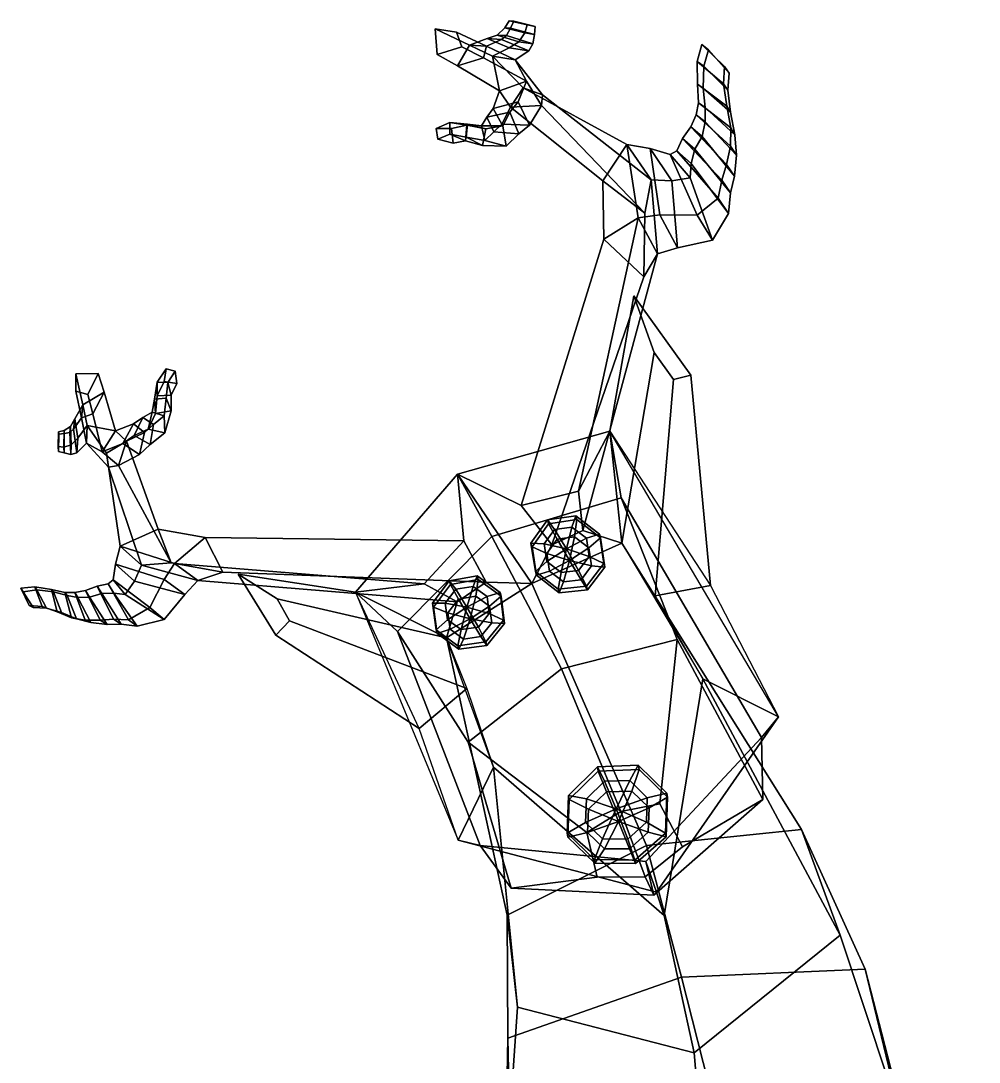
# Model space of a CAD drawing. Extents: x -146 to 85, y -151 to 362.
# Drawn here: x -146.1 to 56, y 142.6 to 362.1 of the extents above; entities that cross this region are included whole.
import ezdxf

# ---------------------------------------------------------------- set-up
doc = ezdxf.new("R2010")
doc.units = 0

msp = doc.modelspace()

# ---------------------------------------------------------------- linework, layer by layer
for points in [[(-58.753429, 360.377319, 188.786789), (-54.259315, 359.73761, 187.409576), (-53.090824, 356.629395, 186.562424), (-58.351311, 355.006836, 188.129883)], [(-51.512978, 356.996826, 191.706528), (-58.753429, 360.377319, 188.786789), (-58.351311, 355.006836, 188.129883), (-54.05513, 352.575745, 189.809189)], [(-51.512978, 356.996826, 191.706528), (-47.892139, 356.780396, 189.3423), (-54.259315, 359.73761, 187.409576), (-58.753429, 360.377319, 188.786789)], [(-41.076202, 357.672119, 188.326797), (-39.864307, 359.592834, 183.99826), (-44.075817, 360.594727, 184.296799), (-45.657494, 359.044189, 187.971283)], [(-45.657494, 359.044189, 187.971283), (-44.075817, 360.594727, 184.296799), (-42.8204, 360.533508, 181.669006), (-43.680008, 358.976746, 185.297485)], [(-39.864307, 359.592834, 183.99826), (-39.358036, 361.225708, 180.136917), (-43.15699, 362.096313, 180.527557), (-44.075817, 360.594727, 184.296799)], [(-44.075817, 360.594727, 184.296799), (-43.15699, 362.096313, 180.527557), (-42.127785, 362.031982, 178.12973), (-42.8204, 360.533508, 181.669006)], [(-43.680008, 358.976746, 185.297485), (-42.8204, 360.533508, 181.669006), (-37.819279, 359.238525, 180.924835), (-38.154991, 357.233643, 185.285004)], [(-37.630943, 360.904419, 177.317078), (-42.127785, 362.031982, 178.12973), (-43.15699, 362.096313, 180.527557), (-39.358036, 361.225708, 180.136917)], [(-42.8204, 360.533508, 181.669006), (-42.127785, 362.031982, 178.12973), (-37.630943, 360.904419, 177.317078), (-37.819279, 359.238525, 180.924835)], [(-37.819279, 359.238525, 180.924835), (-37.630943, 360.904419, 177.317078), (-39.358036, 361.225708, 180.136917), (-39.864307, 359.592834, 183.99826)], [(-47.892139, 356.780396, 189.3423), (-48.519798, 354.275024, 187.775192), (-53.090824, 356.629395, 186.562424), (-54.259315, 359.73761, 187.409576)], [(-46.675453, 354.657654, 193.675095), (-43.104279, 356.392883, 190.751938), (-47.753292, 358.352051, 189.360855), (-51.512978, 356.996826, 191.706528)], [(-51.512978, 356.996826, 191.706528), (-47.753292, 358.352051, 189.360855), (-44.761536, 358.191101, 186.944061), (-47.892139, 356.780396, 189.3423)], [(-47.892139, 356.780396, 189.3423), (-44.761536, 358.191101, 186.944061), (-39.018436, 355.740051, 188.139114), (-41.845974, 353.863281, 191.195816)], [(-43.104279, 356.392883, 190.751938), (-41.076202, 357.672119, 188.326797), (-45.657494, 359.044189, 187.971283), (-47.753292, 358.352051, 189.360855)], [(-47.753292, 358.352051, 189.360855), (-45.657494, 359.044189, 187.971283), (-43.680008, 358.976746, 185.297485), (-44.761536, 358.191101, 186.944061)], [(-44.761536, 358.191101, 186.944061), (-43.680008, 358.976746, 185.297485), (-38.154991, 357.233643, 185.285004), (-39.018436, 355.740051, 188.139114)], [(-38.154991, 357.233643, 185.285004), (-37.819279, 359.238525, 180.924835), (-39.864307, 359.592834, 183.99826), (-41.076202, 357.672119, 188.326797)], [(-54.05513, 352.575745, 189.809189), (-58.351311, 355.006836, 188.129883), (-53.090824, 356.629395, 186.562424), (-48.519798, 354.275024, 187.775192)], [(-45.154415, 347.35199, 193.341263), (-46.675453, 354.657654, 193.675095), (-51.512978, 356.996826, 191.706528), (-54.05513, 352.575745, 189.809189)], [(-39.451782, 349.408447, 190.216309), (-48.519798, 354.275024, 187.775192), (-47.892139, 356.780396, 189.3423), (-41.845974, 353.863281, 191.195816)], [(-41.845974, 353.863281, 191.195816), (-39.018436, 355.740051, 188.139114), (-43.104279, 356.392883, 190.751938), (-46.675453, 354.657654, 193.675095)], [(-39.018436, 355.740051, 188.139114), (-38.154991, 357.233643, 185.285004), (-41.076202, 357.672119, 188.326797), (-43.104279, 356.392883, 190.751938)], [(2.051944, 348.831665, 181.90683), (2.297008, 352.468384, 179.404465), (-2.521312, 357.085083, 180.180939), (-3.462646, 353.544617, 183.08255)], [(-3.462646, 353.544617, 183.08255), (-2.521312, 357.085083, 180.180939), (-1.108081, 355.966736, 177.560257), (-2.094137, 352.516235, 180.109451)], [(2.297008, 352.468384, 179.404465), (3.297513, 351.08551, 176.474365), (-1.108081, 355.966736, 177.560257), (-2.521312, 357.085083, 180.180939)], [(-2.094137, 352.516235, 180.109451), (-1.108081, 355.966736, 177.560257), (3.297513, 351.08551, 176.474365), (2.96597, 347.473633, 178.611069)], [(-45.154415, 347.35199, 193.341263), (-54.05513, 352.575745, 189.809189), (-48.519798, 354.275024, 187.775192), (-39.451782, 349.408447, 190.216309)], [(-40.185581, 347.947754, 196.483414), (-46.675453, 354.657654, 193.675095), (-45.154415, 347.35199, 193.341263), (-42.844975, 343.923096, 194.881989)], [(-40.185581, 347.947754, 196.483414), (-36.1152, 346.500916, 193.005798), (-41.845974, 353.863281, 191.195816), (-46.675453, 354.657654, 193.675095)], [(-36.1152, 346.500916, 193.005798), (-36.297306, 344.221436, 191.334229), (-39.451782, 349.408447, 190.216309), (-41.845974, 353.863281, 191.195816)], [(2.804453, 344.124451, 184.755478), (2.051944, 348.831665, 181.90683), (-3.462646, 353.544617, 183.08255), (-3.442036, 348.772827, 186.486435)], [(-3.442036, 348.772827, 186.486435), (-3.462646, 353.544617, 183.08255), (-2.094137, 352.516235, 180.109451), (-2.214602, 347.892029, 183.117935)], [(-2.214602, 347.892029, 183.117935), (-2.094137, 352.516235, 180.109451), (2.96597, 347.473633, 178.611069), (3.538504, 342.831238, 181.055969)], [(2.96597, 347.473633, 178.611069), (3.297513, 351.08551, 176.474365), (2.297008, 352.468384, 179.404465), (2.051944, 348.831665, 181.90683)], [(-39.451782, 349.408447, 190.216309), (-41.227592, 345.010071, 188.326279), (-46.530586, 343.606567, 191.210632), (-45.154415, 347.35199, 193.341263)], [(-36.297306, 344.221436, 191.334229), (-38.812744, 340.100037, 189.097778), (-41.227592, 345.010071, 188.326279), (-39.451782, 349.408447, 190.216309)], [(-45.154415, 347.35199, 193.341263), (-46.530586, 343.606567, 191.210632), (-44.703247, 340.283752, 192.426682), (-42.844975, 343.923096, 194.881989)], [(-18.324289, 335.997925, 204.207184), (-40.185581, 347.947754, 196.483414), (-42.844975, 343.923096, 194.881989), (-23.349712, 328.335571, 204.889893)], [(-13.2068, 328.551819, 199.381699), (-36.1152, 346.500916, 193.005798), (-40.185581, 347.947754, 196.483414), (-18.324289, 335.997925, 204.207184)], [(3.643595, 339.537598, 187.514908), (2.804453, 344.124451, 184.755478), (-3.442036, 348.772827, 186.486435), (-3.189515, 344.841553, 189.312637)], [(-3.189515, 344.841553, 189.312637), (-3.442036, 348.772827, 186.486435), (-2.214602, 347.892029, 183.117935), (-1.77725, 343.802551, 185.589447)], [(-1.77725, 343.802551, 185.589447), (-2.214602, 347.892029, 183.117935), (3.538504, 342.831238, 181.055969), (4.498789, 338.049011, 183.419708)], [(3.538504, 342.831238, 181.055969), (2.96597, 347.473633, 178.611069), (2.051944, 348.831665, 181.90683), (2.804453, 344.124451, 184.755478)], [(-41.227592, 345.010071, 188.326279), (-43.019558, 342.815857, 187.158447), (-47.868279, 341.809204, 189.805145), (-46.530586, 343.606567, 191.210632)], [(-38.812744, 340.100037, 189.097778), (-41.110645, 338.289368, 187.710632), (-43.019558, 342.815857, 187.158447), (-41.227592, 345.010071, 188.326279)], [(-13.2068, 328.551819, 199.381699), (-14.503282, 321.558472, 198.149521), (-36.297306, 344.221436, 191.334229), (-36.1152, 346.500916, 193.005798)], [(3.567569, 335.69342, 190.153503), (3.643595, 339.537598, 187.514908), (-3.189515, 344.841553, 189.312637), (-3.684568, 342.261963, 191.57196)], [(-3.684568, 342.261963, 191.57196), (-3.189515, 344.841553, 189.312637), (-1.77725, 343.802551, 185.589447), (-1.804368, 340.784912, 187.535507)], [(-43.019558, 342.815857, 187.158447), (-44.467308, 339.955688, 185.8806), (-48.957981, 339.953979, 188.509689), (-47.868279, 341.809204, 189.805145)], [(-46.530586, 343.606567, 191.210632), (-47.868279, 341.809204, 189.805145), (-46.385674, 338.700317, 190.795181), (-44.703247, 340.283752, 192.426682)], [(-42.844975, 343.923096, 194.881989), (-44.703247, 340.283752, 192.426682), (-38.812744, 340.100037, 189.097778), (-36.297306, 344.221436, 191.334229)], [(-41.110645, 338.289368, 187.710632), (-43.763309, 335.688965, 185.885666), (-44.467308, 339.955688, 185.8806), (-43.019558, 342.815857, 187.158447)], [(-14.503282, 321.558472, 198.149521), (-23.349712, 328.335571, 204.889893), (-42.844975, 343.923096, 194.881989), (-36.297306, 344.221436, 191.334229)], [(-1.804368, 340.784912, 187.535507), (-1.77725, 343.802551, 185.589447), (4.498789, 338.049011, 183.419708), (4.805845, 333.767151, 185.672821)], [(4.498789, 338.049011, 183.419708), (3.538504, 342.831238, 181.055969), (2.804453, 344.124451, 184.755478), (3.643595, 339.537598, 187.514908)], [(-52.083439, 340.136353, 183.201675), (-55.300743, 339.378906, 181.789474), (-58.553284, 339.4198, 183.742355), (-55.625977, 340.686646, 185.576721)], [(-55.625977, 340.686646, 185.576721), (-58.553284, 339.4198, 183.742355), (-58.147491, 337.177429, 184.064056), (-55.629585, 338.181702, 185.735229)], [(-51.895329, 340.280579, 187.188553), (-55.625977, 340.686646, 185.576721), (-55.629585, 338.181702, 185.735229), (-52.209888, 337.552246, 187.259949)], [(-48.061203, 339.355347, 184.409775), (-52.083439, 340.136353, 183.201675), (-55.625977, 340.686646, 185.576721), (-51.895329, 340.280579, 187.188553)], [(-48.957981, 339.953979, 188.509689), (-51.895329, 340.280579, 187.188553), (-52.209888, 337.552246, 187.259949), (-48.274303, 336.872498, 189.029114)], [(-44.467308, 339.955688, 185.8806), (-48.061203, 339.355347, 184.409775), (-51.895329, 340.280579, 187.188553), (-48.957981, 339.953979, 188.509689)], [(-47.868279, 341.809204, 189.805145), (-48.957981, 339.953979, 188.509689), (-48.274303, 336.872498, 189.029114), (-46.385674, 338.700317, 190.795181)], [(-44.703247, 340.283752, 192.426682), (-46.385674, 338.700317, 190.795181), (-41.110645, 338.289368, 187.710632), (-38.812744, 340.100037, 189.097778)], [(2.723635, 331.802856, 193.136307), (3.567569, 335.69342, 190.153503), (-3.684568, 342.261963, 191.57196), (-4.795274, 339.74585, 194.059921)], [(-4.795274, 339.74585, 194.059921), (-3.684568, 342.261963, 191.57196), (-1.804368, 340.784912, 187.535507), (-2.40207, 337.726807, 189.720627)], [(-2.40207, 337.726807, 189.720627), (-1.804368, 340.784912, 187.535507), (4.805845, 333.767151, 185.672821), (4.38562, 329.339966, 188.267502)], [(-54.923641, 336.309326, 181.718262), (-58.147491, 337.177429, 184.064056), (-58.553284, 339.4198, 183.742355), (-55.300743, 339.378906, 181.789474)], [(-55.629585, 338.181702, 185.735229), (-58.147491, 337.177429, 184.064056), (-54.923641, 336.309326, 181.718262), (-52.329674, 336.827942, 182.875259)], [(-52.209888, 337.552246, 187.259949), (-55.629585, 338.181702, 185.735229), (-52.329674, 336.827942, 182.875259), (-48.775028, 335.832092, 183.923996)], [(-52.329674, 336.827942, 182.875259), (-54.923641, 336.309326, 181.718262), (-55.300743, 339.378906, 181.789474), (-52.083439, 340.136353, 183.201675)], [(-48.775028, 335.832092, 183.923996), (-52.329674, 336.827942, 182.875259), (-52.083439, 340.136353, 183.201675), (-48.061203, 339.355347, 184.409775)], [(-43.763309, 335.688965, 185.885666), (-48.775028, 335.832092, 183.923996), (-48.061203, 339.355347, 184.409775), (-44.467308, 339.955688, 185.8806)], [(-46.385674, 338.700317, 190.795181), (-48.274303, 336.872498, 189.029114), (-43.763309, 335.688965, 185.885666), (-41.110645, 338.289368, 187.710632)], [(1.697081, 328.539734, 195.796906), (2.723635, 331.802856, 193.136307), (-4.795274, 339.74585, 194.059921), (-6.584122, 337.297607, 196.797821)], [(-6.584122, 337.297607, 196.797821), (-4.795274, 339.74585, 194.059921), (-2.40207, 337.726807, 189.720627), (-3.946732, 335.078857, 191.984039)], [(4.805845, 333.767151, 185.672821), (4.498789, 338.049011, 183.419708), (3.643595, 339.537598, 187.514908), (3.567569, 335.69342, 190.153503)], [(-48.274303, 336.872498, 189.029114), (-52.209888, 337.552246, 187.259949), (-48.775028, 335.832092, 183.923996), (-43.763309, 335.688965, 185.885666)], [(-15.934669, 320.547913, 208.120804), (-18.324289, 335.997925, 204.207184), (-23.349712, 328.335571, 204.889893), (-23.160431, 316.099792, 208.158539)], [(-15.934669, 320.547913, 208.120804), (-11.326653, 321.213989, 205.891953), (-13.408345, 335.211914, 202.351334), (-18.324289, 335.997925, 204.207184)], [(-18.324289, 335.997925, 204.207184), (-13.408345, 335.211914, 202.351334), (-8.820746, 328.393005, 198.015793), (-13.2068, 328.551819, 199.381699)], [(0.977397, 324.706299, 198.746704), (1.697081, 328.539734, 195.796906), (-6.584122, 337.297607, 196.797821), (-7.804605, 334.722839, 199.476074)], [(-7.804605, 334.722839, 199.476074), (-6.584122, 337.297607, 196.797821), (-3.946732, 335.078857, 191.984039), (-4.739759, 332.050415, 194.228485)], [(-3.946732, 335.078857, 191.984039), (-2.40207, 337.726807, 189.720627), (4.38562, 329.339966, 188.267502), (3.515107, 325.818665, 190.396896)], [(-11.326653, 321.213989, 205.891953), (-3.496062, 321.103638, 202.977921), (-9.169906, 333.921387, 201.086609), (-13.408345, 335.211914, 202.351334)], [(-13.408345, 335.211914, 202.351334), (-9.169906, 333.921387, 201.086609), (-4.967085, 328.997009, 196.287186), (-8.820746, 328.393005, 198.015793)], [(-3.496062, 321.103638, 202.977921), (0.977397, 324.706299, 198.746704), (-7.804605, 334.722839, 199.476074), (-9.169906, 333.921387, 201.086609)], [(-9.169906, 333.921387, 201.086609), (-7.804605, 334.722839, 199.476074), (-4.739759, 332.050415, 194.228485), (-4.967085, 328.997009, 196.287186)], [(-4.739759, 332.050415, 194.228485), (-3.946732, 335.078857, 191.984039), (3.515107, 325.818665, 190.396896), (3.118198, 321.500549, 192.829254)], [(4.38562, 329.339966, 188.267502), (4.805845, 333.767151, 185.672821), (3.567569, 335.69342, 190.153503), (2.723635, 331.802856, 193.136307)], [(-4.967085, 328.997009, 196.287186), (-4.739759, 332.050415, 194.228485), (3.118198, 321.500549, 192.829254), (-0.270664, 315.875671, 197.256897)], [(3.515107, 325.818665, 190.396896), (4.38562, 329.339966, 188.267502), (2.723635, 331.802856, 193.136307), (1.697081, 328.539734, 195.796906)], [(-23.160431, 316.099792, 208.158539), (-23.349712, 328.335571, 204.889893), (-14.503282, 321.558472, 198.149521), (-14.733232, 308.099854, 200.120728)], [(-11.874831, 312.947937, 202.030716), (-14.733232, 308.099854, 200.120728), (-14.503282, 321.558472, 198.149521), (-13.2068, 328.551819, 199.381699)], [(-13.2068, 328.551819, 199.381699), (-8.820746, 328.393005, 198.015793), (-7.660872, 314.259583, 200.408295), (-11.874831, 312.947937, 202.030716)], [(-8.820746, 328.393005, 198.015793), (-4.967085, 328.997009, 196.287186), (-0.270664, 315.875671, 197.256897), (-7.660872, 314.259583, 200.408295)], [(3.118198, 321.500549, 192.829254), (3.515107, 325.818665, 190.396896), (1.697081, 328.539734, 195.796906), (0.977397, 324.706299, 198.746704)], [(-0.270664, 315.875671, 197.256897), (3.118198, 321.500549, 192.829254), (0.977397, 324.706299, 198.746704), (-3.496062, 321.103638, 202.977921)], [(-40.580685, 259.92804, 216.165573), (-28.521362, 262.979736, 216.046921), (-15.934669, 320.547913, 208.120804), (-23.160431, 316.099792, 208.158539)], [(-28.521362, 262.979736, 216.046921), (-27.575193, 254.646088, 207.232361), (-11.874831, 312.947937, 202.030716), (-15.934669, 320.547913, 208.120804)], [(-11.874831, 312.947937, 202.030716), (-7.660872, 314.259583, 200.408295), (-11.326653, 321.213989, 205.891953), (-15.934669, 320.547913, 208.120804)], [(-7.660872, 314.259583, 200.408295), (-0.270664, 315.875671, 197.256897), (-3.496062, 321.103638, 202.977921), (-11.326653, 321.213989, 205.891953)], [(-40.580685, 259.92804, 216.165573), (-23.160431, 316.099792, 208.158539), (-14.733232, 308.099854, 200.120728), (-34.13266, 251.625793, 204.075195)], [(-27.575193, 254.646088, 207.232361), (-34.13266, 251.625793, 204.075195), (-14.733232, 308.099854, 200.120728), (-11.874831, 312.947937, 202.030716)], [(-12.557991, 292.178345, 206.888062), (-19.398018, 252.011414, 204.103531), (-21.926697, 275.631592, 227.583847), (-16.855055, 304.117737, 214.262054)], [(-4.84438, 287.406128, 210.836777), (-16.855055, 304.117737, 214.262054), (-21.926697, 275.631592, 227.583847), (-0.636211, 243.085388, 221.993317)], [(-16.855055, 304.117737, 214.262054), (-4.84438, 287.406128, 210.836777), (-8.485946, 286.46405, 205.762619), (-12.557991, 292.178345, 206.888062)], [(-8.485946, 286.46405, 205.762619), (-12.32049, 240.928955, 202.372116), (-19.398018, 252.011414, 204.103531), (-12.557991, 292.178345, 206.888062)], [(-134.504166, 287.723083, 179.834961), (-129.795456, 287.778259, 179.973022), (-131.978912, 283.339966, 177.761963), (-134.547852, 284.063477, 178.215927)], [(-133.034637, 281.157471, 182.589813), (-134.504166, 287.723083, 179.834961), (-134.547852, 284.063477, 178.215927), (-133.34613, 278.404846, 180.029129)], [(-133.034637, 281.157471, 182.589813), (-128.552612, 283.844971, 181.602737), (-129.795456, 287.778259, 179.973022), (-134.504166, 287.723083, 179.834961)], [(-128.552612, 283.844971, 181.602737), (-130.925873, 279.278625, 178.919815), (-131.978912, 283.339966, 177.761963), (-129.795456, 287.778259, 179.973022)], [(-117.413567, 283.076599, 176.68869), (-117.373398, 285.91571, 179.244537), (-115.49614, 288.754883, 177.869995), (-115.927711, 286.103271, 175.677658)], [(-117.373398, 285.91571, 179.244537), (-115.15377, 285.832153, 179.725555), (-113.591187, 288.278625, 178.437424), (-115.49614, 288.754883, 177.869995)], [(-113.261421, 285.658936, 175.965332), (-115.927711, 286.103271, 175.677658), (-115.49614, 288.754883, 177.869995), (-113.591187, 288.278625, 178.437424)], [(-115.15377, 285.832153, 179.725555), (-114.398659, 283.217957, 176.812485), (-113.261421, 285.658936, 175.965332), (-113.591187, 288.278625, 178.437424)], [(-117.747765, 279.343567, 177.639694), (-117.937492, 282.374939, 180.557755), (-117.373398, 285.91571, 179.244537), (-117.413567, 283.076599, 176.68869)], [(-117.937492, 282.374939, 180.557755), (-115.460983, 282.562195, 181.007141), (-115.15377, 285.832153, 179.725555), (-117.373398, 285.91571, 179.244537)], [(-114.398659, 283.217957, 176.812485), (-117.413567, 283.076599, 176.68869), (-115.927711, 286.103271, 175.677658), (-113.261421, 285.658936, 175.965332)], [(-115.460983, 282.562195, 181.007141), (-114.438423, 279.886841, 177.668747), (-114.398659, 283.217957, 176.812485), (-115.15377, 285.832153, 179.725555)], [(-4.84438, 287.406128, 210.836777), (-0.636211, 243.085388, 221.993317), (-12.32049, 240.928955, 202.372116), (-8.485946, 286.46405, 205.762619)], [(-133.34613, 278.404846, 180.029129), (-134.547852, 284.063477, 178.215927), (-131.978912, 283.339966, 177.761963), (-130.925873, 279.278625, 178.919815)], [(-126.141045, 275.680481, 185.070847), (-128.552612, 283.844971, 181.602737), (-133.034637, 281.157471, 182.589813), (-132.133179, 276.780029, 184.469467)], [(-126.141045, 275.680481, 185.070847), (-129.00589, 271.222595, 181.294876), (-130.925873, 279.278625, 178.919815), (-128.552612, 283.844971, 181.602737)], [(-114.438423, 279.886841, 177.668747), (-117.747765, 279.343567, 177.639694), (-117.413567, 283.076599, 176.68869), (-114.398659, 283.217957, 176.812485)], [(-133.034637, 281.157471, 182.589813), (-133.34613, 278.404846, 180.029129), (-135.006302, 276.027283, 177.239136), (-134.726379, 278.21051, 179.801544)], [(-132.133179, 276.780029, 184.469467), (-133.034637, 281.157471, 182.589813), (-134.726379, 278.21051, 179.801544), (-134.142868, 274.100647, 181.088989)], [(-119.270355, 276.025635, 178.71405), (-118.420387, 279.598022, 181.649979), (-117.937492, 282.374939, 180.557755), (-117.747765, 279.343567, 177.639694)], [(-118.420387, 279.598022, 181.649979), (-115.918732, 278.824219, 182.499741), (-115.460983, 282.562195, 181.007141), (-117.937492, 282.374939, 180.557755)], [(-115.918732, 278.824219, 182.499741), (-115.738976, 275.229431, 179.20549), (-114.438423, 279.886841, 177.668747), (-115.460983, 282.562195, 181.007141)], [(-129.00589, 271.222595, 181.294876), (-132.306854, 273.043274, 181.796417), (-133.34613, 278.404846, 180.029129), (-130.925873, 279.278625, 178.919815)], [(-122.215599, 274.673157, 179.476563), (-120.406807, 278.507324, 182.584732), (-118.420387, 279.598022, 181.649979), (-119.270355, 276.025635, 178.71405)], [(-120.406807, 278.507324, 182.584732), (-118.123756, 276.998047, 183.841537), (-115.918732, 278.824219, 182.499741), (-118.420387, 279.598022, 181.649979)], [(-115.738976, 275.229431, 179.20549), (-119.270355, 276.025635, 178.71405), (-117.747765, 279.343567, 177.639694), (-114.438423, 279.886841, 177.668747)], [(-118.123756, 276.998047, 183.841537), (-118.842567, 272.808289, 180.458328), (-115.738976, 275.229431, 179.20549), (-115.918732, 278.824219, 182.499741)], [(-135.490891, 272.696533, 178.384109), (-135.630844, 276.595886, 178.181152), (-136.986191, 275.741882, 174.248886), (-137.052612, 272.257446, 173.792572)], [(-135.630844, 276.595886, 178.181152), (-135.775177, 275.323792, 175.435547), (-136.994385, 275.083679, 171.604034), (-136.986191, 275.741882, 174.248886)], [(-134.726379, 278.21051, 179.801544), (-135.006302, 276.027283, 177.239136), (-135.775177, 275.323792, 175.435547), (-135.630844, 276.595886, 178.181152)], [(-134.142868, 274.100647, 181.088989), (-134.726379, 278.21051, 179.801544), (-135.630844, 276.595886, 178.181152), (-135.490891, 272.696533, 178.384109)], [(-133.34613, 278.404846, 180.029129), (-132.306854, 273.043274, 181.796417), (-134.321365, 271.046082, 178.332275), (-135.006302, 276.027283, 177.239136)], [(-132.306854, 273.043274, 181.796417), (-132.133179, 276.780029, 184.469467), (-134.142868, 274.100647, 181.088989), (-134.321365, 271.046082, 178.332275)], [(-128.082428, 270.951294, 187.673264), (-132.133179, 276.780029, 184.469467), (-132.306854, 273.043274, 181.796417), (-127.614258, 267.987976, 184.175064)], [(-128.082428, 270.951294, 187.673264), (-123.853264, 273.463806, 186.867249), (-126.141045, 275.680481, 185.070847), (-132.133179, 276.780029, 184.469467)], [(-129.00589, 271.222595, 181.294876), (-126.141045, 275.680481, 185.070847), (-122.400902, 277.170349, 183.611191), (-124.648926, 273.001526, 180.18692)], [(-126.141045, 275.680481, 185.070847), (-123.853264, 273.463806, 186.867249), (-120.048431, 275.354553, 185.097687), (-122.400902, 277.170349, 183.611191)], [(-124.648926, 273.001526, 180.18692), (-122.400902, 277.170349, 183.611191), (-120.406807, 278.507324, 182.584732), (-122.215599, 274.673157, 179.476563)], [(-122.400902, 277.170349, 183.611191), (-120.048431, 275.354553, 185.097687), (-118.123756, 276.998047, 183.841537), (-120.406807, 278.507324, 182.584732)], [(-120.048431, 275.354553, 185.097687), (-121.127571, 270.71051, 181.408127), (-118.842567, 272.808289, 180.458328), (-118.123756, 276.998047, 183.841537)], [(-137.052612, 272.257446, 173.792572), (-136.986191, 275.741882, 174.248886), (-138.155914, 275.47345, 170.283325), (-138.245468, 272.356506, 169.751312)], [(-138.167007, 271.346375, 166.92659), (-138.245468, 272.356506, 169.751312), (-138.155914, 275.47345, 170.283325), (-138.135574, 274.975525, 167.881042)], [(-136.994385, 275.083679, 171.604034), (-136.999207, 271.014099, 170.70105), (-138.167007, 271.346375, 166.92659), (-138.135574, 274.975525, 167.881042)], [(-136.986191, 275.741882, 174.248886), (-136.994385, 275.083679, 171.604034), (-138.135574, 274.975525, 167.881042), (-138.155914, 275.47345, 170.283325)], [(-135.775177, 275.323792, 175.435547), (-135.567596, 270.701538, 175.268829), (-136.999207, 271.014099, 170.70105), (-136.994385, 275.083679, 171.604034)], [(-135.006302, 276.027283, 177.239136), (-134.321365, 271.046082, 178.332275), (-135.567596, 270.701538, 175.268829), (-135.775177, 275.323792, 175.435547)], [(-123.853264, 273.463806, 186.867249), (-125.501106, 268.355103, 182.864227), (-121.127571, 270.71051, 181.408127), (-120.048431, 275.354553, 185.097687)], [(-121.127571, 270.71051, 181.408127), (-124.648926, 273.001526, 180.18692), (-122.215599, 274.673157, 179.476563), (-118.842567, 272.808289, 180.458328)], [(-118.842567, 272.808289, 180.458328), (-122.215599, 274.673157, 179.476563), (-119.270355, 276.025635, 178.71405), (-115.738976, 275.229431, 179.20549)], [(-28.521362, 262.979736, 216.046921), (-40.580685, 259.92804, 216.165573), (-54.01968, 266.550171, 227.844833), (-21.926697, 275.631592, 227.583847)], [(-21.926697, 275.631592, 227.583847), (-54.01968, 266.550171, 227.844833), (-46.79744, 253.430298, 249.321915), (-19.519793, 261.573242, 249.365967)], [(-27.575193, 254.646088, 207.232361), (-28.521362, 262.979736, 216.046921), (-21.926697, 275.631592, 227.583847), (-19.398018, 252.011414, 204.103531)], [(-21.926697, 275.631592, 227.583847), (-19.519793, 261.573242, 249.365967), (10.117855, 211.053101, 241.762115), (13.690959, 215.358948, 218.339432)], [(-136.999207, 271.014099, 170.70105), (-137.052612, 272.257446, 173.792572), (-138.245468, 272.356506, 169.751312), (-138.167007, 271.346375, 166.92659)], [(-135.567596, 270.701538, 175.268829), (-135.490891, 272.696533, 178.384109), (-137.052612, 272.257446, 173.792572), (-136.999207, 271.014099, 170.70105)], [(-134.321365, 271.046082, 178.332275), (-134.142868, 274.100647, 181.088989), (-135.490891, 272.696533, 178.384109), (-135.567596, 270.701538, 175.268829)], [(-127.614258, 267.987976, 184.175064), (-132.306854, 273.043274, 181.796417), (-129.00589, 271.222595, 181.294876), (-125.501106, 268.355103, 182.864227)], [(-125.501106, 268.355103, 182.864227), (-129.00589, 271.222595, 181.294876), (-124.648926, 273.001526, 180.18692), (-121.127571, 270.71051, 181.408127)], [(-125.152267, 251.354034, 195.305862), (-117.154152, 254.945679, 197.255112), (-123.853264, 273.463806, 186.867249), (-128.082428, 270.951294, 187.673264)], [(-114.410233, 247.848877, 190.859909), (-125.501106, 268.355103, 182.864227), (-123.853264, 273.463806, 186.867249), (-117.154152, 254.945679, 197.255112)], [(-120.657425, 247.332947, 191.179123), (-125.152267, 251.354034, 195.305862), (-128.082428, 270.951294, 187.673264), (-127.614258, 267.987976, 184.175064)], [(-120.657425, 247.332947, 191.179123), (-127.614258, 267.987976, 184.175064), (-125.501106, 268.355103, 182.864227), (-114.410233, 247.848877, 190.859909)], [(-61.09428, 243.45343, 214.44133), (-75.55275, 241.633423, 224.643341), (-54.01968, 266.550171, 227.844833), (-52.716038, 252.476685, 215.539429)], [(-75.55275, 241.633423, 224.643341), (-66.680969, 233.397461, 247.05629), (-46.79744, 253.430298, 249.321915), (-54.01968, 266.550171, 227.844833)], [(-34.13266, 251.625793, 204.075195), (-38.361534, 243.513763, 195.778183), (-54.01968, 266.550171, 227.844833), (-40.580685, 259.92804, 216.165573)], [(-47.951859, 243.804626, 203.464935), (-52.716038, 252.476685, 215.539429), (-54.01968, 266.550171, 227.844833), (-38.361534, 243.513763, 195.778183)], [(-46.79744, 253.430298, 249.321915), (-32.079094, 225.496155, 273.941345), (-7.699314, 231.677734, 273.832306), (-19.519793, 261.573242, 249.365967)], [(10.339307, 197.96875, 273.573029), (10.117855, 211.053101, 241.762115), (-19.519793, 261.573242, 249.365967), (-7.699314, 231.677734, 273.832306)], [(-38.315842, 251.206482, 261.984802), (-34.833885, 256.105225, 262.602783), (-35.061073, 256.909363, 257.741058), (-38.536953, 252.000671, 257.121094)], [(-35.772495, 251.881287, 252.934799), (-38.536953, 252.000671, 257.121094), (-35.061073, 256.909363, 257.741058), (-33.606583, 254.905273, 253.31192)], [(-28.856661, 256.971497, 262.465973), (-29.07777, 257.765686, 257.602295), (-35.061073, 256.909363, 257.741058), (-34.833885, 256.105225, 262.602783)], [(-29.906582, 255.402832, 253.224747), (-33.606583, 254.905273, 253.31192), (-35.061073, 256.909363, 257.741058), (-29.07777, 257.765686, 257.602295)], [(-29.342197, 253.347839, 265.96283), (-28.856661, 256.971497, 262.465973), (-34.833885, 256.105225, 262.602783), (-33.032501, 252.834045, 266.046875)], [(-24.097898, 253.908112, 256.783661), (-26.84248, 253.021484, 252.723495), (-29.906582, 255.402832, 253.224747), (-29.07777, 257.765686, 257.602295)], [(-26.301195, 251.005798, 265.469055), (-23.89115, 253.138184, 261.651978), (-28.856661, 256.971497, 262.465973), (-29.342197, 253.347839, 265.96283)], [(-23.89115, 253.138184, 261.651978), (-24.097898, 253.908112, 256.783661), (-29.07777, 257.765686, 257.602295), (-28.856661, 256.971497, 262.465973)], [(-113.691864, 247.731323, 200.859497), (-107.284897, 253.168671, 201.859665), (-117.154152, 254.945679, 197.255112), (-125.152267, 251.354034, 195.305862)], [(-107.284897, 253.168671, 201.859665), (-103.523117, 245.9104, 194.243698), (-114.410233, 247.848877, 190.859909), (-117.154152, 254.945679, 197.255112)], [(-27.575193, 254.646088, 207.232361), (-19.398018, 252.011414, 204.103531), (-38.361534, 243.513763, 195.778183), (-34.13266, 251.625793, 204.075195)], [(-35.208111, 249.826294, 265.672913), (-33.032501, 252.834045, 266.046875), (-34.833885, 256.105225, 262.602783), (-38.315842, 251.206482, 261.984802)], [(-31.076551, 250.816956, 251.022446), (-35.772495, 251.881287, 252.934799), (-33.606583, 254.905273, 253.31192)], [(-31.076551, 250.816956, 251.022446), (-33.606583, 254.905273, 253.31192), (-29.906582, 255.402832, 253.224747)], [(-26.84248, 253.021484, 252.723495), (-31.076551, 250.816956, 251.022446), (-29.906582, 255.402832, 253.224747)], [(-113.691864, 247.731323, 200.859497), (-61.09428, 243.45343, 214.44133), (-52.716038, 252.476685, 215.539429), (-107.284897, 253.168671, 201.859665)], [(-52.716038, 252.476685, 215.539429), (-47.951859, 243.804626, 203.464935), (-103.523117, 245.9104, 194.243698), (-107.284897, 253.168671, 201.859665)], [(-46.79744, 253.430298, 249.321915), (-66.680969, 233.397461, 247.05629), (-51.760483, 210.063782, 272.355103), (-32.079094, 225.496155, 273.941345)], [(-30.407486, 248.325439, 266.776855), (-33.032501, 252.834045, 266.046875), (-35.208111, 249.826294, 265.672913)], [(-30.407486, 248.325439, 266.776855), (-29.342197, 253.347839, 265.96283), (-33.032501, 252.834045, 266.046875)], [(-26.25696, 249.19046, 252.117889), (-31.076551, 250.816956, 251.022446), (-26.84248, 253.021484, 252.723495)], [(-30.407486, 248.325439, 266.776855), (-26.301195, 251.005798, 265.469055), (-29.342197, 253.347839, 265.96283)], [(-23.164312, 247.685913, 255.807083), (-26.25696, 249.19046, 252.117889), (-26.84248, 253.021484, 252.723495), (-24.097898, 253.908112, 256.783661)], [(-22.971476, 246.940552, 260.679901), (-23.89115, 253.138184, 261.651978), (-26.301195, 251.005798, 265.469055), (-25.738323, 247.214417, 264.870789)], [(-22.971476, 246.940552, 260.679901), (-23.164312, 247.685913, 255.807083), (-24.097898, 253.908112, 256.783661), (-23.89115, 253.138184, 261.651978)], [(-113.691864, 247.731323, 200.859497), (-125.152267, 251.354034, 195.305862), (-126.149666, 247.565826, 193.28302), (-115.910225, 244.330139, 198.312073)], [(-125.152267, 251.354034, 195.305862), (-120.657425, 247.332947, 191.179123), (-122.165901, 243.962219, 189.596024), (-126.149666, 247.565826, 193.28302)], [(-37.386139, 245.234314, 261.015656), (-38.315842, 251.206482, 261.984802), (-38.536953, 252.000671, 257.121094), (-37.592888, 246.004211, 256.147308)], [(-37.592888, 246.004211, 256.147308), (-38.536953, 252.000671, 257.121094), (-35.772495, 251.881287, 252.934799), (-35.182838, 248.136597, 252.330231)], [(18.553757, 191.654999, 161.576385), (-14.136965, 188.266785, 156.798889), (-38.361534, 243.513763, 195.778183), (-19.398018, 252.011414, 204.103531)], [(-34.641556, 246.120911, 265.075806), (-35.208111, 249.826294, 265.672913), (-38.315842, 251.206482, 261.984802), (-37.386139, 245.234314, 261.015656)], [(-35.182838, 248.136597, 252.330231), (-35.772495, 251.881287, 252.934799), (-31.076551, 250.816956, 251.022446)], [(-32.185459, 245.804199, 251.85144), (-35.182838, 248.136597, 252.330231), (-31.076551, 250.816956, 251.022446)], [(-28.48959, 246.215454, 251.763245), (-32.185459, 245.804199, 251.85144), (-31.076551, 250.816956, 251.022446)], [(-28.48959, 246.215454, 251.763245), (-31.076551, 250.816956, 251.022446), (-26.25696, 249.19046, 252.117889)], [(-25.738323, 247.214417, 264.870789), (-26.301195, 251.005798, 265.469055), (-30.407486, 248.325439, 266.776855)], [(18.553757, 191.654999, 161.576385), (-19.398018, 252.011414, 204.103531), (-2.305859, 223.374268, 199.968491), (26.698078, 169.357056, 178.180756)], [(-32.787342, 242.275055, 255.387405), (-37.592888, 246.004211, 256.147308), (-35.182838, 248.136597, 252.330231), (-32.185459, 245.804199, 251.85144)], [(-30.407486, 248.325439, 266.776855), (-35.208111, 249.826294, 265.672913), (-34.641556, 246.120911, 265.075806)], [(-31.666824, 243.828125, 264.60434), (-30.407486, 248.325439, 266.776855), (-34.641556, 246.120911, 265.075806)], [(-27.980207, 244.255859, 264.519165), (-30.407486, 248.325439, 266.776855), (-31.666824, 243.828125, 264.60434)], [(-27.980207, 244.255859, 264.519165), (-25.738323, 247.214417, 264.870789), (-30.407486, 248.325439, 266.776855)], [(-26.814514, 242.90564, 255.24585), (-28.48959, 246.215454, 251.763245), (-26.25696, 249.19046, 252.117889), (-23.164312, 247.685913, 255.807083)], [(-115.910225, 244.330139, 198.312073), (-126.149666, 247.565826, 193.28302), (-126.632004, 244.25354, 191.953217), (-118.919868, 238.424988, 195.009277)], [(-126.149666, 247.565826, 193.28302), (-122.165901, 243.962219, 189.596024), (-124.108345, 241.163666, 187.606552), (-126.632004, 244.25354, 191.953217)], [(-120.657425, 247.332947, 191.179123), (-108.783005, 244.161499, 195.453705), (-111.543015, 241.15152, 193.470413), (-122.165901, 243.962219, 189.596024)], [(-108.783005, 244.161499, 195.453705), (-120.657425, 247.332947, 191.179123), (-114.410233, 247.848877, 190.859909), (-103.523117, 245.9104, 194.243698)], [(-108.783005, 244.161499, 195.453705), (-113.691864, 247.731323, 200.859497), (-115.910225, 244.330139, 198.312073), (-111.543015, 241.15152, 193.470413)], [(-61.09428, 243.45343, 214.44133), (-113.691864, 247.731323, 200.859497), (-108.783005, 244.161499, 195.453705), (-54.128944, 239.633484, 206.062134)], [(-54.128944, 239.633484, 206.062134), (-108.783005, 244.161499, 195.453705), (-103.523117, 245.9104, 194.243698), (-47.951859, 243.804626, 203.464935)], [(-32.594505, 241.529663, 260.260223), (-37.386139, 245.234314, 261.015656), (-37.592888, 246.004211, 256.147308), (-32.787342, 242.275055, 255.387405)], [(-32.594505, 241.529663, 260.260223), (-31.666824, 243.828125, 264.60434), (-34.641556, 246.120911, 265.075806), (-37.386139, 245.234314, 261.015656)], [(-26.814514, 242.90564, 255.24585), (-32.787342, 242.275055, 255.387405), (-32.185459, 245.804199, 251.85144), (-28.48959, 246.215454, 251.763245)], [(-26.627306, 242.170471, 260.120514), (-22.971476, 246.940552, 260.679901), (-25.738323, 247.214417, 264.870789), (-27.980207, 244.255859, 264.519165)], [(-26.627306, 242.170471, 260.120514), (-26.814514, 242.90564, 255.24585), (-23.164312, 247.685913, 255.807083), (-22.971476, 246.940552, 260.679901)], [(-118.919868, 238.424988, 195.009277), (-126.632004, 244.25354, 191.953217), (-127.698776, 243.420959, 190.19574), (-123.439705, 235.806519, 190.197052)], [(-126.632004, 244.25354, 191.953217), (-124.108345, 241.163666, 187.606552), (-126.484703, 241.484009, 185.207336), (-127.698776, 243.420959, 190.19574)], [(-122.165901, 243.962219, 189.596024), (-111.543015, 241.15152, 193.470413), (-115.932373, 235.905151, 189.785065), (-124.108345, 241.163666, 187.606552)], [(-111.543015, 241.15152, 193.470413), (-115.910225, 244.330139, 198.312073), (-118.919868, 238.424988, 195.009277), (-115.932373, 235.905151, 189.785065)], [(-100.318893, 245.486938, 208.707001), (-92.086121, 240.2388, 202.274719), (-89.461487, 235.655426, 201.40889), (-92.340691, 232.604126, 206.148422)], [(-92.086121, 240.2388, 202.274719), (-100.318893, 245.486938, 208.707001), (-75.55275, 241.633423, 224.643341), (-56.365799, 232.032349, 202.609436)], [(-92.340691, 232.604126, 206.148422), (-62.092651, 212.930817, 219.9319), (-75.55275, 241.633423, 224.643341), (-100.318893, 245.486938, 208.707001)], [(-59.098515, 238.540222, 260.927551), (-55.539165, 243.279968, 261.516479), (-55.766357, 244.084106, 256.654755), (-59.319622, 239.334381, 256.063873)], [(-56.625683, 239.362305, 251.904053), (-59.319622, 239.334381, 256.063873), (-55.766357, 244.084106, 256.654755), (-54.412601, 242.287506, 252.263458)], [(-54.128944, 239.633484, 206.062134), (-47.951859, 243.804626, 203.464935), (-38.361534, 243.513763, 195.778183), (-56.365799, 232.032349, 202.609436)], [(-49.639332, 244.305237, 261.408752), (-49.860443, 245.099426, 256.545074), (-55.766357, 244.084106, 256.654755), (-55.539165, 243.279968, 261.516479)], [(-50.759766, 242.88385, 252.194), (-54.412601, 242.287506, 252.263458), (-55.766357, 244.084106, 256.654755), (-49.860443, 245.099426, 256.545074)], [(-50.195385, 240.828857, 264.932068), (-49.639332, 244.305237, 261.408752), (-55.539165, 243.279968, 261.516479), (-53.83852, 240.216309, 264.998413)], [(-45.063419, 241.628784, 255.795074), (-47.807999, 240.742126, 251.734924), (-50.759766, 242.88385, 252.194), (-49.860443, 245.099426, 256.545074)], [(-47.266716, 238.726501, 264.480499), (-44.856667, 240.858856, 260.663391), (-49.639332, 244.305237, 261.408752), (-50.195385, 240.828857, 264.932068)], [(-44.856667, 240.858856, 260.663391), (-45.063419, 241.628784, 255.795074), (-49.860443, 245.099426, 256.545074), (-49.639332, 244.305237, 261.408752)], [(-26.627306, 242.170471, 260.120514), (-27.980207, 244.255859, 264.519165), (-31.666824, 243.828125, 264.60434), (-32.594505, 241.529663, 260.260223)], [(-141.60965, 238.614502, 170.631943), (-143.195389, 242.807617, 171.435303), (-146.139679, 242.487061, 168.057083), (-144.372528, 238.839539, 167.682648)], [(-143.195389, 242.807617, 171.435303), (-142.735352, 242.15332, 168.598953), (-145.648849, 241.768005, 165.580109), (-146.139679, 242.487061, 168.057083)], [(-144.372528, 238.839539, 167.682648), (-146.139679, 242.487061, 168.057083), (-145.648849, 241.768005, 165.580109), (-143.542542, 238.455078, 164.954834)], [(-142.735352, 242.15332, 168.598953), (-140.74559, 238.3237, 167.541901), (-143.542542, 238.455078, 164.954834), (-145.648849, 241.768005, 165.580109)], [(-138.444946, 237.499268, 173.999344), (-139.672409, 242.257721, 175.411621), (-143.195389, 242.807617, 171.435303), (-141.60965, 238.614502, 170.631943)], [(-139.672409, 242.257721, 175.411621), (-139.257843, 241.745331, 172.170135), (-142.735352, 242.15332, 168.598953), (-143.195389, 242.807617, 171.435303)], [(-139.257843, 241.745331, 172.170135), (-137.544052, 237.372864, 170.507553), (-140.74559, 238.3237, 167.541901), (-142.735352, 242.15332, 168.598953)], [(-135.416763, 236.27655, 177.245346), (-136.860077, 241.574371, 178.68544), (-139.672409, 242.257721, 175.411621), (-138.444946, 237.499268, 173.999344)], [(-136.860077, 241.574371, 178.68544), (-136.383194, 240.938354, 175.102325), (-139.257843, 241.745331, 172.170135), (-139.672409, 242.257721, 175.411621)], [(-136.383194, 240.938354, 175.102325), (-134.406662, 236.064819, 173.376465), (-137.544052, 237.372864, 170.507553), (-139.257843, 241.745331, 172.170135)], [(-132.572235, 235.76767, 180.315369), (-134.779373, 241.569214, 181.261108), (-136.860077, 241.574371, 178.68544), (-135.416763, 236.27655, 177.245346)], [(-134.779373, 241.569214, 181.261108), (-134.1306, 240.57135, 177.397827), (-136.383194, 240.938354, 175.102325), (-136.860077, 241.574371, 178.68544)], [(-129.375702, 235.766541, 183.759613), (-132.515839, 242.007141, 184.083389), (-134.779373, 241.569214, 181.261108), (-132.572235, 235.76767, 180.315369)], [(-132.515839, 242.007141, 184.083389), (-131.626465, 240.593628, 179.958054), (-134.1306, 240.57135, 177.397827), (-134.779373, 241.569214, 181.261108)], [(-126.557251, 235.964111, 186.814407), (-130.050476, 242.942444, 187.177872), (-132.515839, 242.007141, 184.083389), (-129.375702, 235.766541, 183.759613)], [(-130.050476, 242.942444, 187.177872), (-129.056427, 241.354584, 182.591476), (-131.626465, 240.593628, 179.958054), (-132.515839, 242.007141, 184.083389)], [(-123.439705, 235.806519, 190.197052), (-127.698776, 243.420959, 190.19574), (-130.050476, 242.942444, 187.177872), (-126.557251, 235.964111, 186.814407)], [(-127.698776, 243.420959, 190.19574), (-126.484703, 241.484009, 185.207336), (-129.056427, 241.354584, 182.591476), (-130.050476, 242.942444, 187.177872)], [(-126.484703, 241.484009, 185.207336), (-121.586227, 234.497437, 184.635544), (-124.955498, 234.953125, 181.735886), (-129.056427, 241.354584, 182.591476)], [(-124.108345, 241.163666, 187.606552), (-115.932373, 235.905151, 189.785065), (-121.586227, 234.497437, 184.635544), (-126.484703, 241.484009, 185.207336)], [(-54.128944, 239.633484, 206.062134), (-56.365799, 232.032349, 202.609436), (-75.55275, 241.633423, 224.643341), (-61.09428, 243.45343, 214.44133)], [(-75.55275, 241.633423, 224.643341), (-53.893257, 189.392944, 216.931625), (-49.282372, 188.263733, 240.528214), (-66.680969, 233.397461, 247.05629)], [(-56.061295, 237.307312, 264.642151), (-53.83852, 240.216309, 264.998413), (-55.539165, 243.279968, 261.516479), (-59.098515, 238.540222, 260.927551)], [(-52.042068, 238.537598, 250.03389), (-56.625683, 239.362305, 251.904053), (-54.412601, 242.287506, 252.263458)], [(-43.575718, 173.590332, 160.828522), (-56.365799, 232.032349, 202.609436), (-38.361534, 243.513763, 195.778183), (-14.136965, 188.266785, 156.798889)], [(-52.042068, 238.537598, 250.03389), (-54.412601, 242.287506, 252.263458), (-50.759766, 242.88385, 252.194)], [(-47.807999, 240.742126, 251.734924), (-52.042068, 238.537598, 250.03389), (-50.759766, 242.88385, 252.194)], [(-44.306973, 235.797729, 254.885025), (-47.332634, 237.152374, 251.170685), (-47.807999, 240.742126, 251.734924), (-45.063419, 241.628784, 255.795074)], [(-44.114132, 235.052368, 259.757843), (-44.306973, 235.797729, 254.885025), (-45.063419, 241.628784, 255.795074), (-44.856667, 240.858856, 260.663391)], [(-26.627306, 242.170471, 260.120514), (-32.594505, 241.529663, 260.260223), (-32.787342, 242.275055, 255.387405), (-26.814514, 242.90564, 255.24585)], [(-0.636211, 243.085388, 221.993317), (13.690959, 215.358948, 218.339432), (-2.305859, 223.374268, 199.968491), (-12.32049, 240.928955, 202.372116)], [(-134.1306, 240.57135, 177.397827), (-131.37764, 235.246521, 176.094681), (-134.406662, 236.064819, 173.376465), (-136.383194, 240.938354, 175.102325)], [(-131.626465, 240.593628, 179.958054), (-127.935738, 234.879639, 179.190399), (-131.37764, 235.246521, 176.094681), (-134.1306, 240.57135, 177.397827)], [(-129.056427, 241.354584, 182.591476), (-124.955498, 234.953125, 181.735886), (-127.935738, 234.879639, 179.190399), (-131.626465, 240.593628, 179.958054)], [(-89.461487, 235.655426, 201.40889), (-92.086121, 240.2388, 202.274719), (-56.365799, 232.032349, 202.609436), (-52.092068, 221.331909, 201.02713)], [(-58.558403, 233.724854, 255.158752), (-59.319622, 239.334381, 256.063873), (-56.625683, 239.362305, 251.904053), (-56.148361, 235.857239, 251.34166)], [(-58.351658, 232.954956, 260.0271), (-59.098515, 238.540222, 260.927551), (-59.319622, 239.334381, 256.063873), (-58.558403, 233.724854, 255.158752)], [(-56.148361, 235.857239, 251.34166), (-56.625683, 239.362305, 251.904053), (-52.042068, 238.537598, 250.03389)], [(-51.373005, 236.046143, 265.7883), (-53.83852, 240.216309, 264.998413), (-56.061295, 237.307312, 264.642151)], [(-51.373005, 236.046143, 265.7883), (-50.195385, 240.828857, 264.932068), (-53.83852, 240.216309, 264.998413)], [(-47.332634, 237.152374, 251.170685), (-52.042068, 238.537598, 250.03389), (-47.807999, 240.742126, 251.734924)], [(-51.373005, 236.046143, 265.7883), (-47.266716, 238.726501, 264.480499), (-50.195385, 240.828857, 264.932068)], [(-44.114132, 235.052368, 259.757843), (-44.856667, 240.858856, 260.663391), (-47.266716, 238.726501, 264.480499), (-46.813999, 235.176331, 263.923615)], [(-140.74559, 238.3237, 167.541901), (-141.60965, 238.614502, 170.631943), (-144.372528, 238.839539, 167.682648), (-143.542542, 238.455078, 164.954834)], [(-137.544052, 237.372864, 170.507553), (-138.444946, 237.499268, 173.999344), (-141.60965, 238.614502, 170.631943), (-140.74559, 238.3237, 167.541901)], [(-134.406662, 236.064819, 173.376465), (-135.416763, 236.27655, 177.245346), (-138.444946, 237.499268, 173.999344), (-137.544052, 237.372864, 170.507553)], [(-115.932373, 235.905151, 189.785065), (-118.919868, 238.424988, 195.009277), (-123.439705, 235.806519, 190.197052), (-121.586227, 234.497437, 184.635544)], [(-55.607075, 233.841614, 264.08725), (-56.061295, 237.307312, 264.642151), (-59.098515, 238.540222, 260.927551), (-58.351658, 232.954956, 260.0271)], [(-53.261135, 233.766113, 250.904236), (-56.148361, 235.857239, 251.34166), (-52.042068, 238.537598, 250.03389)], [(-51.373005, 236.046143, 265.7883), (-56.061295, 237.307312, 264.642151), (-55.607075, 233.841614, 264.08725)], [(-49.610256, 234.277771, 250.832932), (-53.261135, 233.766113, 250.904236), (-52.042068, 238.537598, 250.03389)], [(-49.610256, 234.277771, 250.832932), (-52.042068, 238.537598, 250.03389), (-47.332634, 237.152374, 251.170685)], [(-46.813999, 235.176331, 263.923615), (-47.266716, 238.726501, 264.480499), (-51.373005, 236.046143, 265.7883)], [(-48.028866, 231.180664, 254.350723), (-49.610256, 234.277771, 250.832932), (-47.332634, 237.152374, 251.170685), (-44.306973, 235.797729, 254.885025)], [(-131.37764, 235.246521, 176.094681), (-132.572235, 235.76767, 180.315369), (-135.416763, 236.27655, 177.245346), (-134.406662, 236.064819, 173.376465)], [(-127.935738, 234.879639, 179.190399), (-129.375702, 235.766541, 183.759613), (-132.572235, 235.76767, 180.315369), (-131.37764, 235.246521, 176.094681)], [(-124.955498, 234.953125, 181.735886), (-126.557251, 235.964111, 186.814407), (-129.375702, 235.766541, 183.759613), (-127.935738, 234.879639, 179.190399)], [(-121.586227, 234.497437, 184.635544), (-123.439705, 235.806519, 190.197052), (-126.557251, 235.964111, 186.814407), (-124.955498, 234.953125, 181.735886)], [(-92.340691, 232.604126, 206.148422), (-89.461487, 235.655426, 201.40889), (-52.092068, 221.331909, 201.02713), (-62.092651, 212.930817, 219.9319)], [(-53.930004, 230.386841, 254.465347), (-58.558403, 233.724854, 255.158752), (-56.148361, 235.857239, 251.34166), (-53.261135, 233.766113, 250.904236)], [(-52.7425, 231.790039, 263.657166), (-51.373005, 236.046143, 265.7883), (-55.607075, 233.841614, 264.08725)], [(-49.100872, 232.318176, 263.588837), (-51.373005, 236.046143, 265.7883), (-52.7425, 231.790039, 263.657166)], [(-49.100872, 232.318176, 263.588837), (-46.813999, 235.176331, 263.923615), (-51.373005, 236.046143, 265.7883)], [(-47.84166, 230.445496, 259.225372), (-44.114132, 235.052368, 259.757843), (-46.813999, 235.176331, 263.923615), (-49.100872, 232.318176, 263.588837)], [(-47.84166, 230.445496, 259.225372), (-48.028866, 231.180664, 254.350723), (-44.306973, 235.797729, 254.885025), (-44.114132, 235.052368, 259.757843)], [(-42.692829, 179.266937, 272.639282), (-51.760483, 210.063782, 272.355103), (-66.680969, 233.397461, 247.05629), (-49.282372, 188.263733, 240.528214)], [(-53.737164, 229.641479, 259.338196), (-58.351658, 232.954956, 260.0271), (-58.558403, 233.724854, 255.158752), (-53.930004, 230.386841, 254.465347)], [(-53.737164, 229.641479, 259.338196), (-52.7425, 231.790039, 263.657166), (-55.607075, 233.841614, 264.08725), (-58.351658, 232.954956, 260.0271)], [(-48.028866, 231.180664, 254.350723), (-53.930004, 230.386841, 254.465347), (-53.261135, 233.766113, 250.904236), (-49.610256, 234.277771, 250.832932)], [(-43.575718, 173.590332, 160.828522), (-41.393997, 154.18927, 177.69725), (-46.409523, 204.76062, 198.864609), (-56.365799, 232.032349, 202.609436)], [(-47.84166, 230.445496, 259.225372), (-53.737164, 229.641479, 259.338196), (-53.930004, 230.386841, 254.465347), (-48.028866, 231.180664, 254.350723)], [(-47.84166, 230.445496, 259.225372), (-49.100872, 232.318176, 263.588837), (-52.7425, 231.790039, 263.657166), (-53.737164, 229.641479, 259.338196)], [(-11.332479, 197.077271, 313.30014), (-7.699314, 231.677734, 273.832306), (-32.079094, 225.496155, 273.941345), (-19.591036, 195.403687, 313.438873)], [(-6.548401, 187.963074, 312.395172), (10.339307, 197.96875, 273.573029), (-7.699314, 231.677734, 273.832306), (-11.332479, 197.077271, 313.30014)], [(-26.753876, 191.007385, 312.963348), (-19.591036, 195.403687, 313.438873), (-32.079094, 225.496155, 273.941345), (-51.760483, 210.063782, 272.355103)], [(-12.058347, 178.468536, 219.501984), (-10.464695, 173.497498, 203.434723), (-2.305859, 223.374268, 199.968491), (13.690959, 215.358948, 218.339432)], [(26.698078, 169.357056, 178.180756), (-2.305859, 223.374268, 199.968491), (-10.464695, 173.497498, 203.434723), (-4.125084, 144.582336, 198.946548)], [(-62.092651, 212.930817, 219.9319), (-52.092068, 221.331909, 201.02713), (-46.409523, 204.76062, 198.864609), (-53.893257, 189.392944, 216.931625)], [(13.690959, 215.358948, 218.339432), (10.117855, 211.053101, 241.762115), (-14.336767, 184.905884, 239.569168), (-12.058347, 178.468536, 219.501984)], [(-14.336767, 184.905884, 239.569168), (10.117855, 211.053101, 241.762115), (10.339307, 197.96875, 273.573029), (-12.600466, 177.836792, 272.393463)], [(-24.576748, 181.595062, 312.076752), (-26.753876, 191.007385, 312.963348), (-51.760483, 210.063782, 272.355103), (-42.692829, 179.266937, 272.639282)], [(-12.058347, 178.468536, 219.501984), (-53.893257, 189.392944, 216.931625), (-46.409523, 204.76062, 198.864609), (-10.464695, 173.497498, 203.434723)], [(-41.393997, 154.18927, 177.69725), (-4.125084, 144.582336, 198.946548), (-10.464695, 173.497498, 203.434723), (-46.409523, 204.76062, 198.864609)], [(-30.473465, 197.945618, 321.712952), (-24.350023, 203.945557, 322.277588), (-24.536781, 204.844543, 315.092621), (-30.650316, 198.821472, 314.52478)], [(-26.85544, 198.141449, 308.449036), (-30.650316, 198.821472, 314.52478), (-24.536781, 204.844543, 315.092621), (-23.043303, 201.835907, 308.788788)], [(-15.730276, 204.303589, 322.097839), (-15.907125, 205.179443, 314.909668), (-24.536781, 204.844543, 315.092621), (-24.350023, 203.945557, 322.277588)], [(-17.711771, 201.974609, 308.674927), (-23.043303, 201.835907, 308.788788), (-24.536781, 204.844543, 315.092621), (-15.907125, 205.179443, 314.909668)], [(-17.272093, 199.737762, 327.501465), (-15.730276, 204.303589, 322.097839), (-24.350023, 203.945557, 322.277588), (-22.588058, 199.561371, 327.610291)], [(-9.858722, 199.290466, 314.088379), (-14.001076, 198.34671, 308.176483), (-17.711771, 201.974609, 308.674927), (-15.907125, 205.179443, 314.909668)], [(-13.597904, 196.201233, 327.014862), (-9.704723, 198.470947, 321.283997), (-15.730276, 204.303589, 322.097839), (-17.272093, 199.737762, 327.501465)], [(-9.704723, 198.470947, 321.283997), (-9.858722, 199.290466, 314.088379), (-15.907125, 205.179443, 314.909668), (-15.730276, 204.303589, 322.097839)], [(-26.415764, 195.904602, 327.275574), (-22.588058, 199.561371, 327.610291), (-24.350023, 203.945557, 322.277588), (-30.473465, 197.945618, 321.712952)], [(-20.549545, 196.000183, 305.806427), (-23.043303, 201.835907, 308.788788), (-17.711771, 201.974609, 308.674927)], [(-14.001076, 198.34671, 308.176483), (-20.549545, 196.000183, 305.806427), (-17.711771, 201.974609, 308.674927)], [(-20.549545, 196.000183, 305.806427), (-26.85544, 198.141449, 308.449036), (-23.043303, 201.835907, 308.788788)], [(-30.742022, 190.058014, 320.810059), (-30.473465, 197.945618, 321.712952), (-30.650316, 198.821472, 314.52478), (-30.896017, 190.877502, 313.614441)], [(-30.896017, 190.877502, 313.614441), (-30.650316, 198.821472, 314.52478), (-26.85544, 198.141449, 308.449036), (-27.00284, 193.147217, 307.883545)], [(-26.599669, 191.00177, 326.721954), (-26.415764, 195.904602, 327.275574), (-30.473465, 197.945618, 321.712952), (-30.742022, 190.058014, 320.810059)], [(-27.00284, 193.147217, 307.883545), (-26.85544, 198.141449, 308.449036), (-20.549545, 196.000183, 305.806427)], [(-20.051197, 193.348267, 329.09201), (-22.588058, 199.561371, 327.610291), (-26.415764, 195.904602, 327.275574)], [(-20.051197, 193.348267, 329.09201), (-17.272093, 199.737762, 327.501465), (-22.588058, 199.561371, 327.610291)], [(-14.174156, 193.169586, 307.614929), (-20.549545, 196.000183, 305.806427), (-14.001076, 198.34671, 308.176483)], [(-20.051197, 193.348267, 329.09201), (-13.597904, 196.201233, 327.014862), (-17.272093, 199.737762, 327.501465)], [(-14.483997, 181.668823, 312.272797), (-12.600466, 177.836792, 272.393463), (10.339307, 197.96875, 273.573029), (-6.548401, 187.963074, 312.395172)], [(-10.170397, 190.868042, 313.187897), (-14.174156, 193.169586, 307.614929), (-14.001076, 198.34671, 308.176483), (-9.858722, 199.290466, 314.088379)], [(-10.037724, 190.10553, 320.390381), (-9.704723, 198.470947, 321.283997), (-13.597904, 196.201233, 327.014862), (-13.805965, 191.116089, 326.46463)], [(-10.037724, 190.10553, 320.390381), (-10.170397, 190.868042, 313.187897), (-9.858722, 199.290466, 314.088379), (-9.704723, 198.470947, 321.283997)], [(-23.415623, 189.650635, 307.425781), (-27.00284, 193.147217, 307.883545), (-20.549545, 196.000183, 305.806427)], [(-14.483997, 181.668823, 312.272797), (-19.591036, 195.403687, 313.438873), (-26.753876, 191.007385, 312.963348), (-24.576748, 181.595062, 312.076752)], [(-20.051197, 193.348267, 329.09201), (-26.415764, 195.904602, 327.275574), (-26.599669, 191.00177, 326.721954)], [(-18.10973, 189.606384, 307.315765), (-23.415623, 189.650635, 307.425781), (-20.549545, 196.000183, 305.806427)], [(-18.10973, 189.606384, 307.315765), (-20.549545, 196.000183, 305.806427), (-14.174156, 193.169586, 307.614929)], [(-13.805965, 191.116089, 326.46463), (-13.597904, 196.201233, 327.014862), (-20.051197, 193.348267, 329.09201)], [(-14.483997, 181.668823, 312.272797), (-6.548401, 187.963074, 312.395172), (-11.332479, 197.077271, 313.30014), (-19.591036, 195.403687, 313.438873)], [(-23.047432, 187.597168, 326.275482), (-20.051197, 193.348267, 329.09201), (-26.599669, 191.00177, 326.721954)], [(-17.755579, 187.591187, 326.170044), (-20.051197, 193.348267, 329.09201), (-23.047432, 187.597168, 326.275482)], [(-17.755579, 187.591187, 326.170044), (-13.805965, 191.116089, 326.46463), (-20.051197, 193.348267, 329.09201)], [(-16.605846, 185.189148, 312.725983), (-18.10973, 189.606384, 307.315765), (-14.174156, 193.169586, 307.614929), (-10.170397, 190.868042, 313.187897)], [(-25.169603, 185.332764, 312.899139), (-30.896017, 190.877502, 313.614441), (-27.00284, 193.147217, 307.883545), (-23.415623, 189.650635, 307.425781)], [(-25.03693, 184.57019, 320.101654), (-23.047432, 187.597168, 326.275482), (-26.599669, 191.00177, 326.721954), (-30.742022, 190.058014, 320.810059)], [(-16.481554, 184.450378, 319.931183), (-10.037724, 190.10553, 320.390381), (-13.805965, 191.116089, 326.46463), (-17.755579, 187.591187, 326.170044)], [(-6.801269, 160.504913, 139.786423), (-14.136965, 188.266785, 156.798889), (18.553757, 191.654999, 161.576385), (31.977564, 162.228119, 144.426788)], [(31.977564, 162.228119, 144.426788), (18.553757, 191.654999, 161.576385), (26.698078, 169.357056, 178.180756), (42.020241, 123.204803, 163.724747)], [(-53.893257, 189.392944, 216.931625), (-12.058347, 178.468536, 219.501984), (-14.336767, 184.905884, 239.569168), (-49.282372, 188.263733, 240.528214)], [(-25.03693, 184.57019, 320.101654), (-30.742022, 190.058014, 320.810059), (-30.896017, 190.877502, 313.614441), (-25.169603, 185.332764, 312.899139)], [(-16.605846, 185.189148, 312.725983), (-25.169603, 185.332764, 312.899139), (-23.415623, 189.650635, 307.425781), (-18.10973, 189.606384, 307.315765)], [(-16.481554, 184.450378, 319.931183), (-16.605846, 185.189148, 312.725983), (-10.170397, 190.868042, 313.187897), (-10.037724, 190.10553, 320.390381)], [(-14.336767, 184.905884, 239.569168), (-12.600466, 177.836792, 272.393463), (-42.692829, 179.266937, 272.639282), (-49.282372, 188.263733, 240.528214)], [(-6.801269, 160.504913, 139.786423), (-43.410851, 147.690979, 144.024902), (-43.575718, 173.590332, 160.828522), (-14.136965, 188.266785, 156.798889)], [(-16.481554, 184.450378, 319.931183), (-17.755579, 187.591187, 326.170044), (-23.047432, 187.597168, 326.275482), (-25.03693, 184.57019, 320.101654)], [(-16.481554, 184.450378, 319.931183), (-25.03693, 184.57019, 320.101654), (-25.169603, 185.332764, 312.899139), (-16.605846, 185.189148, 312.725983)], [(-14.483997, 181.668823, 312.272797), (-24.576748, 181.595062, 312.076752), (-42.692829, 179.266937, 272.639282), (-12.600466, 177.836792, 272.393463)], [(-43.995102, 116.300293, 163.644928), (-41.393997, 154.18927, 177.69725), (-43.575718, 173.590332, 160.828522), (-43.410851, 147.690979, 144.024902)], [(42.020241, 123.204803, 163.724747), (26.698078, 169.357056, 178.180756), (-4.125084, 144.582336, 198.946548), (0, 95.019226, 196.280716)], [(-42.759483, 117.393799, 125.552498), (-43.410851, 147.690979, 144.024902), (-6.801269, 160.504913, 139.786423), (0, 133.66629, 127.195564)], [(42.759483, 117.393799, 125.552498), (0, 133.66629, 127.195564), (-6.801269, 160.504913, 139.786423), (31.977564, 162.228119, 144.426788)], [(56.003841, 57.253922, 144.51268), (42.759483, 117.393799, 125.552498), (31.977564, 162.228119, 144.426788), (42.020241, 123.204803, 163.724747)], [(-43.995102, 116.300293, 163.644928), (0, 95.019226, 196.280716), (-4.125084, 144.582336, 198.946548), (-41.393997, 154.18927, 177.69725)], [(-56.003841, 57.253922, 144.51268), (-43.995102, 116.300293, 163.644928), (-43.410851, 147.690979, 144.024902), (-42.759483, 117.393799, 125.552498)]]:
    msp.add_3dface(points)

doc.saveas('drawing.dxf')
